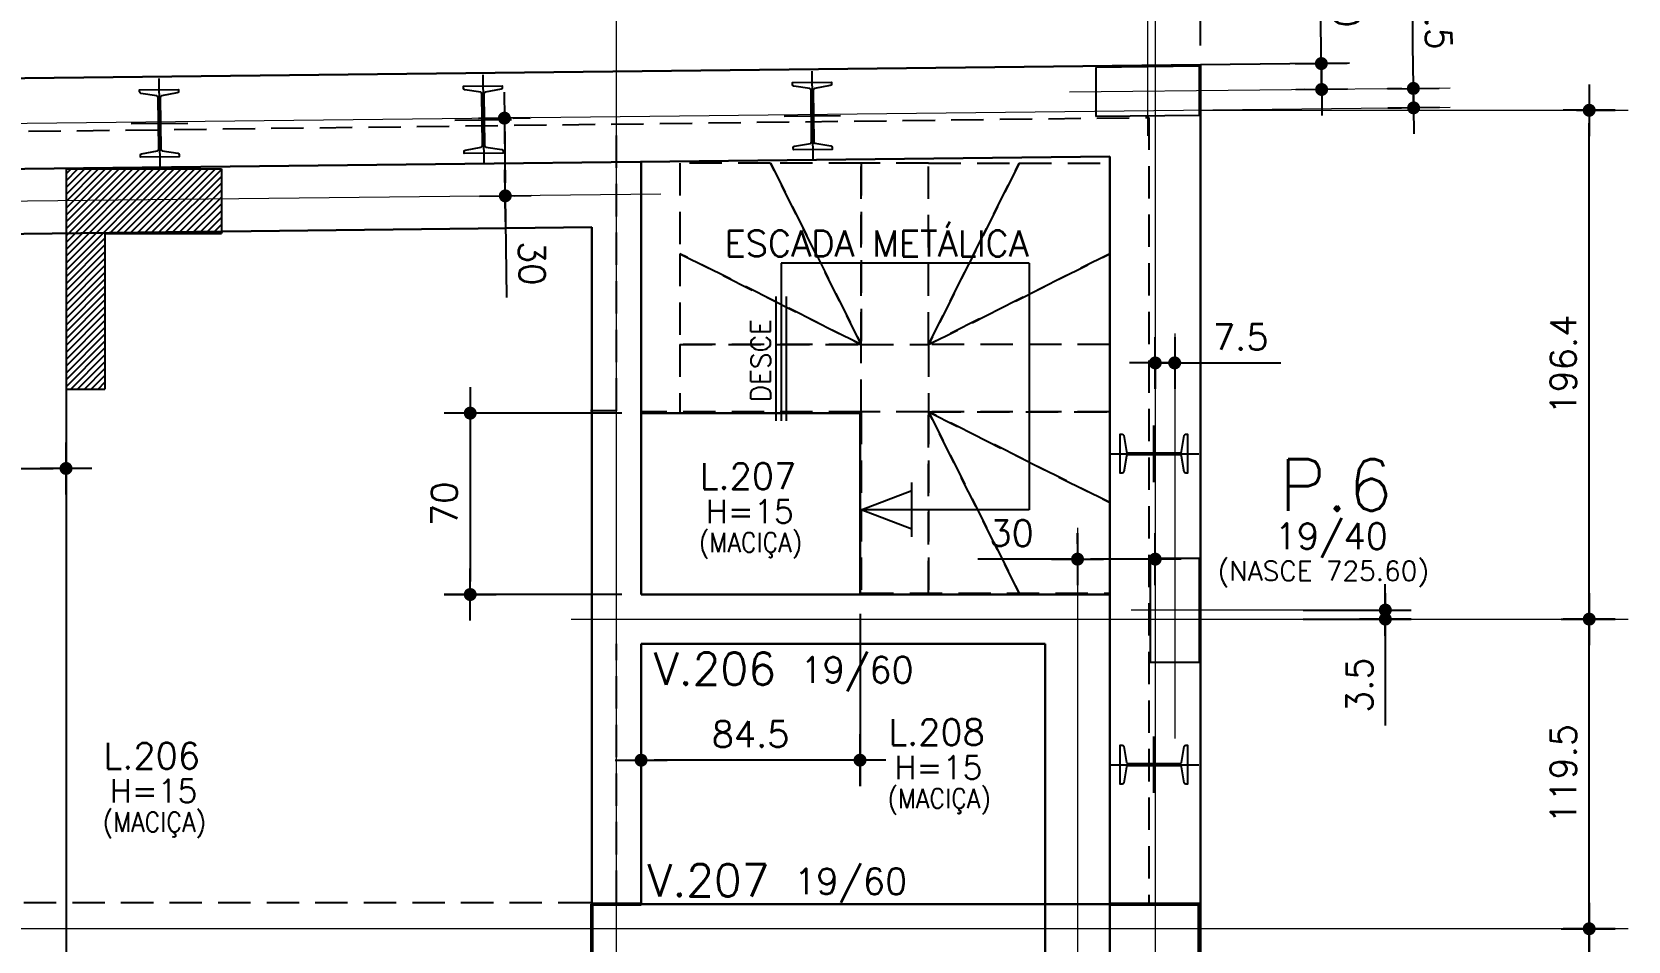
# Model space of a CAD drawing. Header units: inches. Extents: x 0 to 5940, y 0 to 4205.
# Drawn here: x 2926 to 3542, y 3435 to 3786 of the extents above; entities that cross this region are included whole.
import ezdxf

# ---------------------------------------------------------------- set-up
doc = ezdxf.new("R2010")
doc.units = ezdxf.units.IN
doc.header["$LTSCALE"] = 50
doc.header["$MEASUREMENT"] = 0
doc.linetypes.add('HIDDEN', pattern=[0.375, 0.25, -0.125])
for name, color, linetype in [('ALVENARIA', 10, 'HIDDEN'), ('CORTE-FORMA', 1, 'Continuous'), ('COTA', 6, 'Continuous'), ('ESCADA METALICA', 80, 'HIDDEN'), ('FO-TEXTO-LAJES', 152, 'Continuous'), ('FO-TEXTO-VIGAS', 3, 'Continuous'), ('P-N', 5, 'Continuous'), ('PAREDE', 191, 'Continuous'), ('PERFIL-CORTINA', 253, 'Continuous'), ('PILAR METALICO', 210, 'Continuous'), ('TEXTO', 3, 'Continuous')]:
    doc.layers.add(name, color=color, linetype=linetype)
for name, color, linetype, lineweight in [('FO-Eixos', 150, 'Continuous', 5), ('FO-Textos dos pilares', 3, 'Continuous', 20), ('FO-Vigas', 2, 'Continuous', 30)]:
    doc.layers.add(name, color=color, linetype=linetype, lineweight=lineweight)
doc.styles.add('ROMANS', font='romans.shx')
doc.dimstyles.new('COTA_50', dxfattribs={"dimscale": 5, "dimtxt": 2, "dimasz": 1, "dimexe": 2, "dimexo": 1.5, "dimgap": 1, "dimtad": 1, "dimzin": 12, "dimdsep": 46, "dimtxsty": 'ROMANS', "dimblk1": 'COTA', "dimblk2": 'COTA', "dimsah": 1, "dimcen": -4, "dimdle": 1.5, "dimclrd": 6, "dimclre": 6, "dimclrt": 3, "dimadec": 0, "dimazin": 0, "dimtfac": 1, "dimtofl": 0, "dimtmove": 0, "dimatfit": 3, "dimldrblk": 'COTA', "dimfxl": 1, "dimtolj": 1, "dimtzin": 12, "dimarcsym": 0})

# ---------------------------------------------------------------- blocks, each defined once
blk = doc.blocks.new('COTA')
at = {"layer": 'COTA'}
for p, q in [((0, -2), (0, 2)), ((2, 0), (-2, 0))]:
    blk.add_line(p, q, dxfattribs=at)
at = {"layer": 'COTA', "const_width": 0.5}
blk.add_lwpolyline([(-0.25, 0, 1), (0.25, 0, 1)], format="xyb", close=True, dxfattribs=at)
blk = doc.blocks.new('*D37')
at = {"layer": 'COTA', "color": 6, "lineweight": -2, "transparency": 16777216}
for p, q in [((2813.31, 3724.1), (2813.31, 3607.36)), ((2818.31, 3617.36), (2934.31, 3617.36)), ((2939.31, 3615.73), (2939.31, 3607.36))]:
    blk.add_line(p, q, dxfattribs=at)
at = {"layer": 'Defpoints', "color": 0, "transparency": 16777216}
for p in [(2813.31, 3731.6), (2939.31, 3623.23), (2939.31, 3617.36)]:
    blk.add_point(p, dxfattribs=at)
at = {"layer": 'COTA', "color": 6, "lineweight": -2, "transparency": 16777216, "xscale": 5, "yscale": 5, "zscale": 5, "rotation": 180}
blk.add_blockref('COTA', (2813.31, 3617.36), dxfattribs=at)
at = {"layer": 'COTA', "color": 6, "lineweight": -2, "transparency": 16777216, "xscale": 5, "yscale": 5, "zscale": 5}
blk.add_blockref('COTA', (2939.31, 3617.36), dxfattribs=at)
at = {"layer": 'COTA', "color": 3, "transparency": 16777216, "insert": (2876.31, 3627.36), "char_height": 10, "attachment_point": 5, "style": 'ROMANS'}
blk.add_mtext('\\A1;126', dxfattribs=at)
blk = doc.blocks.new('*D40')
at = {"layer": 'COTA', "color": 6, "lineweight": -2, "transparency": 16777216}
for p, q in [((3111.97, 3752.61), (3118.53, 3752.68)), ((3108.59, 3747.57), (3108.81, 3727.57)), ((3108.87, 3722.57), (3109.31, 3683.33)), ((3112.31, 3722.61), (3118.87, 3722.68))]:
    blk.add_line(p, q, dxfattribs=at)
at = {"layer": 'Defpoints', "color": 0, "transparency": 16777216}
for p in [(3104.47, 3752.52), (3104.81, 3722.52), (3108.87, 3722.57)]:
    blk.add_point(p, dxfattribs=at)
at = {"layer": 'COTA', "color": 6, "lineweight": -2, "transparency": 16777216, "xscale": 5, "yscale": 5, "zscale": 5}
for p, rotation in [((3108.53, 3752.57), 90.64771208236874), ((3108.87, 3722.57), 270.6477120823687)]:
    blk.add_blockref('COTA', p, dxfattribs=dict(at, rotation=rotation))
at = {"layer": 'COTA', "color": 3, "transparency": 16777216, "insert": (3119.16, 3696.54), "char_height": 10, "attachment_point": 5, "rotation": 270.64771, "style": 'ROMANS'}
blk.add_mtext('\\A1;30', dxfattribs=at)
blk = doc.blocks.new('*D41')
at = {"layer": 'COTA', "color": 6, "lineweight": -2, "transparency": 16777216}
for p, q in [((3329.77, 3588.3), (3329.77, 3592.36)), ((3359.77, 3588.3), (3359.77, 3592.36)), ((3329.77, 3582.36), (3291.24, 3582.36)), ((3354.77, 3582.36), (3334.77, 3582.36))]:
    blk.add_line(p, q, dxfattribs=at)
at = {"layer": 'Defpoints', "color": 0, "transparency": 16777216}
for p in [(3329.77, 3582.36), (3329.77, 3580.8), (3359.77, 3580.8)]:
    blk.add_point(p, dxfattribs=at)
at = {"layer": 'COTA', "color": 6, "lineweight": -2, "transparency": 16777216, "xscale": 5, "yscale": 5, "zscale": 5, "rotation": 180}
blk.add_blockref('COTA', (3329.77, 3582.36), dxfattribs=at)
at = {"layer": 'COTA', "color": 6, "lineweight": -2, "transparency": 16777216, "xscale": 5, "yscale": 5, "zscale": 5}
blk.add_blockref('COTA', (3359.77, 3582.36), dxfattribs=at)
at = {"layer": 'COTA', "color": 3, "transparency": 16777216, "insert": (3304.33, 3592.36), "char_height": 10, "attachment_point": 5, "style": 'ROMANS'}
blk.add_mtext('\\A1;30', dxfattribs=at)
blk = doc.blocks.new('*D46')
at = {"layer": 'COTA', "color": 6, "lineweight": -2, "transparency": 16777216}
for p, q in [((3359.77, 3660.13), (3359.77, 3648.1)), ((3367.27, 3660.13), (3367.27, 3648.1)), ((3354.77, 3658.1), (3349.77, 3658.1)), ((3372.27, 3658.1), (3408.22, 3658.1))]:
    blk.add_line(p, q, dxfattribs=at)
at = {"layer": 'Defpoints', "color": 0, "transparency": 16777216}
for p in [(3359.77, 3667.63), (3367.27, 3667.63), (3367.27, 3658.1)]:
    blk.add_point(p, dxfattribs=at)
at = {"layer": 'COTA', "color": 6, "lineweight": -2, "transparency": 16777216, "xscale": 5, "yscale": 5, "zscale": 5}
blk.add_blockref('COTA', (3359.77, 3658.1), dxfattribs=at)
at = {"layer": 'COTA', "color": 6, "lineweight": -2, "transparency": 16777216, "xscale": 5, "yscale": 5, "zscale": 5, "rotation": 180}
blk.add_blockref('COTA', (3367.27, 3658.1), dxfattribs=at)
at = {"layer": 'COTA', "color": 3, "transparency": 16777216, "insert": (3392.75, 3668.1), "char_height": 10, "attachment_point": 5, "style": 'ROMANS'}
blk.add_mtext('\\A1;7.5', dxfattribs=at)
blk = doc.blocks.new('*D244')
at = {"layer": 'COTA', "color": 6, "lineweight": -2, "transparency": 16777216}
for p, q in [((3518.35, 3439.71), (3537.29, 3439.71)), ((3527.29, 3241.71), (3527.29, 3434.71)), ((3518.35, 3236.71), (3537.29, 3236.71))]:
    blk.add_line(p, q, dxfattribs=at)
at = {"layer": 'Defpoints', "color": 0, "transparency": 16777216}
for p in [(3510.85, 3439.71), (3527.29, 3439.71), (3510.85, 3236.71)]:
    blk.add_point(p, dxfattribs=at)
at = {"layer": 'COTA', "color": 6, "lineweight": -2, "transparency": 16777216, "xscale": 5, "yscale": 5, "zscale": 5}
for p, rotation in [((3527.29, 3439.71), 90), ((3527.29, 3236.71), 270)]:
    blk.add_blockref('COTA', p, dxfattribs=dict(at, rotation=rotation))
at = {"layer": 'COTA', "color": 3, "transparency": 16777216, "insert": (3517.29, 3338.21), "char_height": 10, "attachment_point": 5, "rotation": 90, "style": 'ROMANS'}
blk.add_mtext('\\A1;203', dxfattribs=at)
blk = doc.blocks.new('*D245')
at = {"layer": 'COTA', "color": 6, "lineweight": -2, "transparency": 16777216}
for p, q in [((3516.42, 3559.21), (3537.29, 3559.21)), ((3527.29, 3444.71), (3527.29, 3554.21)), ((3516.42, 3439.71), (3537.29, 3439.71))]:
    blk.add_line(p, q, dxfattribs=at)
at = {"layer": 'Defpoints', "color": 0, "transparency": 16777216}
for p in [(3508.92, 3559.21), (3527.29, 3559.21), (3508.92, 3439.71)]:
    blk.add_point(p, dxfattribs=at)
at = {"layer": 'COTA', "color": 6, "lineweight": -2, "transparency": 16777216, "xscale": 5, "yscale": 5, "zscale": 5}
for p, rotation in [((3527.29, 3559.21), 90), ((3527.29, 3439.71), 270)]:
    blk.add_blockref('COTA', p, dxfattribs=dict(at, rotation=rotation))
at = {"layer": 'COTA', "color": 3, "transparency": 16777216, "insert": (3517.29, 3499.46), "char_height": 10, "attachment_point": 5, "rotation": 90, "style": 'ROMANS'}
blk.add_mtext('\\A1;119.5', dxfattribs=at)
blk = doc.blocks.new('*D246')
at = {"layer": 'COTA', "color": 6, "lineweight": -2, "transparency": 16777216}
for p, q in [((3448.58, 3567.71), (3448.58, 3572.71)), ((3416.93, 3562.71), (3458.58, 3562.71)), ((3416.93, 3559.21), (3458.58, 3559.21)), ((3448.58, 3554.21), (3448.58, 3518.21))]:
    blk.add_line(p, q, dxfattribs=at)
at = {"layer": 'Defpoints', "color": 0, "transparency": 16777216}
for p in [(3409.43, 3562.71), (3409.43, 3559.21), (3448.58, 3559.21)]:
    blk.add_point(p, dxfattribs=at)
at = {"layer": 'COTA', "color": 6, "lineweight": -2, "transparency": 16777216, "xscale": 5, "yscale": 5, "zscale": 5}
for p, rotation in [((3448.58, 3562.71), 270), ((3448.58, 3559.21), 90)]:
    blk.add_blockref('COTA', p, dxfattribs=dict(at, rotation=rotation))
at = {"layer": 'COTA', "color": 3, "transparency": 16777216, "insert": (3438.58, 3533.71), "char_height": 10, "attachment_point": 5, "rotation": 90, "style": 'ROMANS'}
blk.add_mtext('\\A1;3.5', dxfattribs=at)
blk = doc.blocks.new('*D247')
at = {"layer": 'COTA', "color": 6, "lineweight": -2, "transparency": 16777216}
for p, q in [((3522.34, 3755.61), (3537.29, 3755.61)), ((3527.29, 3564.21), (3527.29, 3750.61)), ((3522.34, 3559.21), (3537.29, 3559.21))]:
    blk.add_line(p, q, dxfattribs=at)
at = {"layer": 'Defpoints', "color": 0, "transparency": 16777216}
for p in [(3514.84, 3755.61), (3527.29, 3755.61), (3514.84, 3559.21)]:
    blk.add_point(p, dxfattribs=at)
at = {"layer": 'COTA', "color": 6, "lineweight": -2, "transparency": 16777216, "xscale": 5, "yscale": 5, "zscale": 5}
for p, rotation in [((3527.29, 3755.61), 90), ((3527.29, 3559.21), 270)]:
    blk.add_blockref('COTA', p, dxfattribs=dict(at, rotation=rotation))
at = {"layer": 'COTA', "color": 3, "transparency": 16777216, "insert": (3517.29, 3657.41), "char_height": 10, "attachment_point": 5, "rotation": 90, "style": 'ROMANS'}
blk.add_mtext('\\A1;196.4', dxfattribs=at)
blk = doc.blocks.new('*D248')
at = {"layer": 'COTA', "color": 6, "lineweight": -2, "transparency": 16777216}
for p, q in [((3459.35, 3769.03), (3458.95, 3804.98)), ((3454.79, 3763.98), (3449.41, 3763.92)), ((3454.87, 3756.48), (3449.5, 3756.42)), ((3459.55, 3751.54), (3459.61, 3746.54))]:
    blk.add_line(p, q, dxfattribs=at)
at = {"layer": 'Defpoints', "color": 0, "transparency": 16777216}
for p in [(3459.41, 3764.03), (3462.29, 3764.07), (3462.37, 3756.57)]:
    blk.add_point(p, dxfattribs=at)
at = {"layer": 'COTA', "color": 6, "lineweight": -2, "transparency": 16777216, "xscale": 5, "yscale": 5, "zscale": 5}
for p, rotation in [((3459.41, 3764.03), 270.6477120823796), ((3459.5, 3756.54), 90.6477120823796)]:
    blk.add_blockref('COTA', p, dxfattribs=dict(at, rotation=rotation))
at = {"layer": 'COTA', "color": 3, "transparency": 16777216, "insert": (3469.12, 3789.62), "char_height": 10, "attachment_point": 5, "rotation": 270.64771, "style": 'ROMANS'}
blk.add_mtext('\\A1;7.5', dxfattribs=at)
blk = doc.blocks.new('*D249')
at = {"layer": 'COTA', "color": 6, "lineweight": -2, "transparency": 16777216}
for p, q in [((3423.83, 3778.63), (3423.49, 3808.39)), ((3417.36, 3773.56), (3413.89, 3773.52)), ((3417.47, 3763.56), (3414, 3763.52)), ((3424.06, 3758.63), (3424.11, 3753.64))]:
    blk.add_line(p, q, dxfattribs=at)
at = {"layer": 'Defpoints', "color": 0, "transparency": 16777216}
for p in [(3423.89, 3773.63), (3424.86, 3773.64), (3424.97, 3763.65)]:
    blk.add_point(p, dxfattribs=at)
at = {"layer": 'COTA', "color": 6, "lineweight": -2, "transparency": 16777216, "xscale": 5, "yscale": 5, "zscale": 5}
for p, rotation in [((3423.89, 3773.63), 270.6477120823728), ((3424, 3763.63), 90.64771208237283)]:
    blk.add_blockref('COTA', p, dxfattribs=dict(at, rotation=rotation))
at = {"layer": 'COTA', "color": 3, "transparency": 16777216, "insert": (3433.63, 3796.13), "char_height": 10, "attachment_point": 5, "rotation": 270.64771, "style": 'ROMANS'}
blk.add_mtext('\\A1;10', dxfattribs=at)
blk = doc.blocks.new('*D251')
at = {"layer": 'COTA', "color": 6, "lineweight": -2, "transparency": 16777216}
for p, q in [((3359.77, 3814.98), (3359.77, 3824.76)), ((3377.27, 3780.61), (3377.27, 3824.76)), ((3354.77, 3814.76), (3349.77, 3814.76)), ((3382.27, 3814.76), (3426.32, 3814.76))]:
    blk.add_line(p, q, dxfattribs=at)
at = {"layer": 'Defpoints', "color": 0, "transparency": 16777216}
for p in [(3377.27, 3814.76), (3359.77, 3807.48), (3377.27, 3773.11)]:
    blk.add_point(p, dxfattribs=at)
at = {"layer": 'COTA', "color": 6, "lineweight": -2, "transparency": 16777216, "xscale": 5, "yscale": 5, "zscale": 5}
blk.add_blockref('COTA', (3359.77, 3814.76), dxfattribs=at)
at = {"layer": 'COTA', "color": 6, "lineweight": -2, "transparency": 16777216, "xscale": 5, "yscale": 5, "zscale": 5, "rotation": 180}
blk.add_blockref('COTA', (3377.27, 3814.76), dxfattribs=at)
at = {"layer": 'COTA', "color": 3, "transparency": 16777216, "insert": (3406.79, 3824.76), "char_height": 10, "attachment_point": 5, "style": 'ROMANS'}
blk.add_mtext('\\A1;17.5', dxfattribs=at)
blk = doc.blocks.new('*D314')
at = {"layer": 'COTA', "color": 6, "lineweight": -2, "transparency": 16777216}
for p, q in [((3153.8, 3638.71), (3085.34, 3638.71)), ((3095.34, 3633.71), (3095.34, 3573.71)), ((3153.8, 3568.71), (3085.34, 3568.71))]:
    blk.add_line(p, q, dxfattribs=at)
at = {"layer": 'Defpoints', "color": 0, "transparency": 16777216}
for p in [(3161.3, 3638.71), (3095.34, 3568.71), (3161.3, 3568.71)]:
    blk.add_point(p, dxfattribs=at)
at = {"layer": 'COTA', "color": 6, "lineweight": -2, "transparency": 16777216, "xscale": 5, "yscale": 5, "zscale": 5}
for p, rotation in [((3095.34, 3638.71), 90), ((3095.34, 3568.71), 270)]:
    blk.add_blockref('COTA', p, dxfattribs=dict(at, rotation=rotation))
at = {"layer": 'COTA', "color": 3, "transparency": 16777216, "insert": (3085.34, 3603.71), "char_height": 10, "attachment_point": 5, "rotation": 90, "style": 'ROMANS'}
blk.add_mtext('\\A1;70', dxfattribs=at)
blk = doc.blocks.new('*D315')
at = {"layer": 'COTA', "color": 6, "lineweight": -2, "transparency": 16777216}
for p, q in [((3245.8, 3561.21), (3245.8, 3494.77)), ((3161.3, 3504.42), (3161.3, 3494.77)), ((3240.8, 3504.77), (3166.3, 3504.77))]:
    blk.add_line(p, q, dxfattribs=at)
at = {"layer": 'Defpoints', "color": 0, "transparency": 16777216}
for p in [(3245.8, 3568.71), (3161.3, 3511.92), (3161.3, 3504.77)]:
    blk.add_point(p, dxfattribs=at)
at = {"layer": 'COTA', "color": 6, "lineweight": -2, "transparency": 16777216, "xscale": 5, "yscale": 5, "zscale": 5, "rotation": 180}
blk.add_blockref('COTA', (3161.3, 3504.77), dxfattribs=at)
at = {"layer": 'COTA', "color": 6, "lineweight": -2, "transparency": 16777216, "xscale": 5, "yscale": 5, "zscale": 5}
blk.add_blockref('COTA', (3245.8, 3504.77), dxfattribs=at)
at = {"layer": 'COTA', "color": 3, "transparency": 16777216, "insert": (3203.55, 3514.77), "char_height": 10, "attachment_point": 5, "style": 'ROMANS'}
blk.add_mtext('\\A1;84.5', dxfattribs=at)
blk = doc.blocks.new('A$7E7B159102C265')
at = {"layer": 'PERFIL-CORTINA'}
for p, q in [((2851.8, 3303.87), (2852.19, 3269.17)), ((2599.75, 3301.02), (2600.15, 3266.33)), ((2724.74, 3302.43), (2725.14, 3267.74)), ((2714.03, 3284.96), (2735.85, 3285.21)), ((2841.08, 3286.4), (2862.9, 3286.65)), ((2589.04, 3283.55), (2610.86, 3283.8)), ((2983.85, 3145.24), (2983.85, 3167.06)), ((2966.5, 3156.15), (3001.19, 3156.15)), ((2983.85, 3025.24), (2983.85, 3047.06)), ((2966.5, 3036.15), (3001.19, 3036.15))]:
    blk.add_line(p, q, dxfattribs=at)
for points in [[(2599.67, 3273.7), (2599.44, 3293.63, 0.348536), (2598.95, 3294.24), (2592.8, 3295.23, -0.348536), (2592.31, 3295.83), (2592.3, 3296.59), (2607.3, 3296.76), (2607.31, 3296, -0.348536), (2606.83, 3295.39), (2600.71, 3294.26, 0.348536), (2600.23, 3293.64), (2600.46, 3273.71, 0.348536), (2600.94, 3273.11), (2607.1, 3272.12, -0.348536), (2607.59, 3271.51), (2607.6, 3270.76), (2592.6, 3270.59), (2592.59, 3271.34, -0.348536), (2593.06, 3271.96), (2599.19, 3273.09, 0.34905), (2599.67, 3273.71)], [(2724.66, 3275.12), (2724.43, 3295.05, 0.348536), (2723.95, 3295.65), (2717.79, 3296.64, -0.348536), (2717.3, 3297.25), (2717.29, 3298), (2732.29, 3298.17), (2732.3, 3297.42, -0.348536), (2731.83, 3296.8), (2725.7, 3295.67, 0.348536), (2725.22, 3295.05), (2725.45, 3275.13, 0.348536), (2725.94, 3274.52), (2732.09, 3273.53, -0.348536), (2732.58, 3272.93), (2732.59, 3272.17), (2717.59, 3272), (2717.58, 3272.76, -0.348536), (2718.06, 3273.37), (2724.18, 3274.5, 0.34905), (2724.66, 3275.12)], [(2851.71, 3276.55), (2851.49, 3296.48, 0.348536), (2851, 3297.08), (2844.84, 3298.08, -0.348536), (2844.35, 3298.68), (2844.35, 3299.44), (2859.35, 3299.61), (2859.35, 3298.85, -0.348536), (2858.88, 3298.24), (2852.75, 3297.1, 0.348536), (2852.27, 3296.49), (2852.5, 3276.56, 0.348536), (2852.99, 3275.96), (2859.14, 3274.97, -0.348536), (2859.63, 3274.36), (2859.64, 3273.61), (2844.64, 3273.44), (2844.63, 3274.19, -0.348536), (2845.11, 3274.81), (2851.24, 3275.94, 0.34905), (2851.71, 3276.56)], [(2993.81, 3155.76), (2973.88, 3155.76, 0.348536), (2973.27, 3155.28), (2972.21, 3149.13, -0.348536), (2971.6, 3148.65), (2970.85, 3148.65), (2970.85, 3163.65), (2971.6, 3163.65, -0.348536), (2972.21, 3163.17), (2973.27, 3157.03, 0.348536), (2973.88, 3156.55), (2993.81, 3156.55, 0.348536), (2994.42, 3157.03), (2995.48, 3163.17, -0.348536), (2996.09, 3163.65), (2996.85, 3163.65), (2996.85, 3148.65), (2996.09, 3148.65, -0.348536), (2995.48, 3149.13), (2994.42, 3155.28, 0.34905), (2993.81, 3155.76)], [(2993.81, 3035.76), (2973.88, 3035.76, 0.348536), (2973.27, 3035.28), (2972.21, 3029.13, -0.348536), (2971.6, 3028.65), (2970.85, 3028.65), (2970.85, 3043.65), (2971.6, 3043.65, -0.348536), (2972.21, 3043.17), (2973.27, 3037.03, 0.348536), (2973.88, 3036.55), (2993.81, 3036.55, 0.348536), (2994.42, 3037.03), (2995.48, 3043.17, -0.348536), (2996.09, 3043.65), (2996.85, 3043.65), (2996.85, 3028.65), (2996.09, 3028.65, -0.348536), (2995.48, 3029.13), (2994.42, 3035.28, 0.34905), (2993.81, 3035.76)]]:
    blk.add_lwpolyline(points, format="xyb", dxfattribs=at)

msp = doc.modelspace()

# ---------------------------------------------------------------- hatches: boundary and pattern name
at = {"layer": 'CORTE-FORMA'}
h = msp.add_hatch(dxfattribs=at)
h.set_pattern_fill('ANSI31', color=70, scale=15)
h.set_pattern_definition([(45, (-2595.3239, 9145.0969), (-1.3258252, 1.3258252), [])])
h.paths.add_polyline_path([(2954.309, 3708.024), (2999.309, 3708.024), (2999.309, 3733.024), (2939.309, 3733.024), (2939.309, 3648.018), (2954.309, 3648.018)])

# ---------------------------------------------------------------- linework, layer by layer
at = {"layer": 'ALVENARIA', "color": 8, "linetype": 'Continuous'}
for p, q in [((3176.271, 3735.207), (3176.271, 3735.207)), ((3176.271, 3700.207), (3176.271, 3700.207)), ((3142.271, 3639.207), (3142.271, 3569.207)), ((3246.271, 3639.207), (3246.271, 3639.207))]:
    msp.add_line(p, q, dxfattribs=at)
at = {"layer": 'ALVENARIA'}
for q in [(3151.77, 3643.352), (3141.77, 3639.652)]:
    msp.add_line((3151.77, 3639.652), q, dxfattribs=at)
at = {"layer": 'ALVENARIA', "flags": 128}
for points in [[(2662.304, 3744.263), (3357.27, 3752.838)], [(3357.27, 3752.838), (3357.27, 3449.207)], [(3151.77, 3639.652), (3151.77, 3750.303)], [(3151.77, 3449.672), (3151.77, 3549.652)], [(3141.77, 3449.672), (2740.77, 3449.672)], [(3357.27, 3449.207), (3357.27, 3449.672)]]:
    msp.add_lwpolyline(points, dxfattribs=at)
at = {"layer": 'CORTE-FORMA'}
for p, q in [((2939.309, 3733.024), (2939.309, 3648.018)), ((2939.309, 3733.024), (2999.309, 3733.024)), ((2999.309, 3733.024), (2999.309, 3708.024)), ((2954.309, 3708.024), (2954.309, 3648.018)), ((2954.309, 3708.024), (2999.309, 3708.024))]:
    msp.add_line(p, q, dxfattribs=at)
at = {"layer": 'CORTE-FORMA', "color": 8}
msp.add_line((2939.309, 3648.018), (2939.309, 3297.207), dxfattribs=at)
at = {"layer": 'CORTE-FORMA', "color": 70}
msp.add_line((2939.309, 3648.018), (2954.309, 3648.018), dxfattribs=at)
at = {"layer": 'COTA'}
msp.add_line((3434.724, 3773.756), (3377.271, 3773.107), dxfattribs=at)
at = {"layer": 'ESCADA METALICA'}
for p, q in [((3176.271, 3735.207), (3176.271, 3700.207)), ((3211.271, 3735.207), (3176.271, 3735.207)), ((3246.271, 3665.207), (3211.271, 3735.207)), ((3246.271, 3735.207), (3211.271, 3735.207)), ((3211.271, 3735.207), (3246.271, 3665.207)), ((3246.271, 3665.207), (3246.271, 3735.207)), ((3272.271, 3735.207), (3246.271, 3735.207)), ((3246.271, 3735.207), (3246.271, 3665.207)), ((3272.271, 3665.207), (3272.271, 3735.207)), ((3272.271, 3665.207), (3307.271, 3735.207)), ((3272.271, 3665.207), (3272.271, 3735.207)), ((3272.271, 3735.207), (3307.271, 3735.207)), ((3307.271, 3735.207), (3272.271, 3665.207)), ((3307.271, 3735.207), (3342.271, 3735.207)), ((3176.271, 3700.207), (3246.271, 3665.207)), ((3176.271, 3700.207), (3176.271, 3665.207)), ((3246.271, 3665.207), (3176.271, 3700.207)), ((3342.271, 3700.207), (3272.271, 3665.207)), ((3272.271, 3665.207), (3342.271, 3700.207)), ((3246.271, 3665.207), (3176.271, 3665.207)), ((3176.271, 3665.207), (3176.271, 3639.207)), ((3176.271, 3665.207), (3246.271, 3665.207)), ((3246.271, 3639.207), (3246.271, 3665.207)), ((3246.271, 3665.207), (3246.271, 3665.207)), ((3246.271, 3665.207), (3272.271, 3665.207)), ((3246.271, 3665.207), (3246.271, 3665.207)), ((3342.271, 3665.207), (3272.271, 3665.207)), ((3272.271, 3665.207), (3272.271, 3665.207)), ((3342.271, 3665.207), (3272.271, 3665.207)), ((3272.271, 3665.207), (3272.271, 3639.207)), ((3246.271, 3639.207), (3161.304, 3639.207)), ((3272.271, 3639.207), (3246.271, 3639.207)), ((3246.271, 3639.207), (3246.271, 3569.207)), ((3272.271, 3639.207), (3342.271, 3639.207)), ((3272.271, 3569.207), (3272.271, 3639.207)), ((3342.271, 3604.207), (3272.271, 3639.207)), ((3272.271, 3639.207), (3307.271, 3569.207)), ((3342.271, 3639.207), (3272.271, 3639.207)), ((3272.271, 3639.207), (3342.271, 3604.207)), ((3272.271, 3639.207), (3272.271, 3569.207)), ((3307.271, 3569.207), (3272.271, 3639.207)), ((3272.271, 3639.207), (3272.271, 3639.207)), ((3246.271, 3569.207), (3342.271, 3569.207))]:
    msp.add_line(p, q, dxfattribs=at)
at = {"layer": 'FO-Eixos'}
for p, q in [((3151.804, 1775.952), (3151.804, 3902.756)), ((3359.771, 3902.756), (3359.771, 978.737)), ((3356.771, 3856.61), (3356.771, 3745.718)), ((3473.627, 3764.196), (3326.681, 3762.534)), ((3473.627, 3756.695), (285.704, 3720.655)), ((3377.271, 3755.606), (3542.289, 3755.606)), ((3168.959, 3723.249), (2074.428, 3710.875)), ((3367.271, 3669.51), (3367.271, 3513.107)), ((3329.771, 3594.404), (3329.771, 2898.715)), ((3458.194, 3562.707), (3350.445, 3562.707)), ((3134.339, 3559.207), (3542.289, 3559.207)), ((3542.289, 3439.707), (2623.814, 3439.707))]:
    msp.add_line(p, q, dxfattribs=at)
at = {"layer": 'FO-Vigas'}
for p, q in [((3377.271, 3773.107), (383.071, 3739.257)), ((3377.271, 3773.107), (3377.271, 1049.276)), ((3342.271, 3737.709), (1856.804, 3720.916)), ((3161.304, 3568.707), (3161.304, 3735.663)), ((3342.271, 3737.709), (3342.271, 3246.207)), ((3142.304, 3710.447), (2667.804, 3705.082)), ((3142.304, 3246.207), (3142.304, 3710.447)), ((3245.804, 3638.707), (3161.304, 3638.707)), ((3245.804, 3568.707), (3245.804, 3638.707)), ((3161.304, 3568.707), (3342.271, 3568.707)), ((3161.304, 3549.707), (3317.271, 3549.707)), ((3161.304, 3449.207), (3161.304, 3549.707)), ((3317.271, 3549.707), (3317.271, 3246.207))]:
    msp.add_line(p, q, dxfattribs=at)
at = {"layer": 'FO-Vigas', "flags": 128}
msp.add_lwpolyline([(3342.271, 3449.207), (3161.304, 3449.207)], dxfattribs=at)
at = {"layer": 'P-N'}
for p, q in [((3376.771, 3772.601), (3336.771, 3772.149)), ((3336.771, 3772.149), (3336.771, 3753.148)), ((3376.771, 3772.601), (3376.771, 3753.6)), ((3376.771, 3753.6), (3336.771, 3753.148)), ((3357.771, 3582.707), (3376.771, 3582.707)), ((3357.771, 3582.607), (3357.771, 3542.607)), ((3376.771, 3582.707), (3376.771, 3542.707)), ((3357.771, 3542.607), (3376.771, 3542.607))]:
    msp.add_line(p, q, dxfattribs=at)
at = {"layer": 'PAREDE', "color": 50, "linetype": 'Continuous', "lineweight": 50}
msp.add_line((3142.304, 3449.207), (3142.304, 3430.207), dxfattribs=at)
at = {"layer": 'PAREDE', "color": 50, "linetype": 'Continuous', "lineweight": 50, "flags": 128}
for points in [[(3161.304, 3449.207), (3142.304, 3449.207)], [(3376.771, 3246.207), (3376.771, 3449.207), (3342.271, 3449.207)]]:
    msp.add_lwpolyline(points, dxfattribs=at)
at = {"layer": 'TEXTO', "color": 8}
for p, q in [((3215.314, 3696.55), (3215.314, 3635.706)), ((3311.103, 3696.55), (3215.314, 3696.55)), ((3311.103, 3696.55), (3311.103, 3601.415)), ((3213.314, 3683.733), (3213.314, 3635.706)), ((3217.314, 3683.733), (3217.314, 3635.706)), ((3265.784, 3590.915), (3265.784, 3611.915)), ((3246.271, 3601.415), (3265.784, 3608.915)), ((3311.103, 3601.415), (3246.271, 3601.415)), ((3265.784, 3593.915), (3246.271, 3601.415))]:
    msp.add_line(p, q, dxfattribs=at)

# ---------------------------------------------------------------- block references
at = {"layer": 'PILAR METALICO'}
msp.add_blockref('A$7E7B159102C265', (375.425, 466.889), dxfattribs=at)

# ---------------------------------------------------------------- texts
at = {"layer": 'FO-TEXTO-LAJES', "style": 'ROMANS'}
for s, p in [('L.207', (3183.891, 3609.364)), ('L.208', (3256.703, 3510.557)), ('L.206', (2953.743, 3501.464))]:
    msp.add_text(s, height=10, dxfattribs=at).set_placement(p)
at = {"layer": 'FO-TEXTO-LAJES', "color": 3, "style": 'ROMANS'}
for p in [(3186.318, 3596.283), (3259.13, 3497.476), (2956.17, 3488.383)]:
    msp.add_text('H=15', height=9, dxfattribs=at).set_placement(p)
at = {"layer": 'FO-TEXTO-LAJES', "color": 4, "style": 'ROMANS', "width": 0.9}
for p in [(3183.573, 3585.065), (3256.385, 3486.258), (2953.425, 3477.165)]:
    msp.add_text('(MACIÇA)', height=7.5, dxfattribs=at).set_placement(p)
at = {"layer": 'FO-TEXTO-VIGAS', "color": 1, "style": 'ROMANS'}
for s, p in [('V.206', (3166.198, 3533.826)), ('V.207', (3163.732, 3452.2))]:
    msp.add_text(s, height=12.5, dxfattribs=at).set_placement(p)
at = {"layer": 'FO-TEXTO-VIGAS', "style": 'ROMANS'}
for p in [(3222.806, 3534.646), (3220.34, 3453.02)]:
    msp.add_text('19/60', height=10, dxfattribs=at).set_placement(p)
at = {"layer": 'FO-Textos dos pilares', "color": 1, "style": 'ROMANS'}
msp.add_text('P.6', height=20, dxfattribs=at).set_placement((3407.653, 3600.954))
at = {"layer": 'FO-Textos dos pilares', "color": 3, "style": 'ROMANS'}
msp.add_text('19/40', height=10, dxfattribs=at).set_placement((3405.892, 3586.262))
at = {"layer": 'FO-Textos dos pilares', "color": 4, "style": 'ROMANS'}
msp.add_text('(NASCE 725.60)', height=7.5, dxfattribs=at).set_placement((3383.833, 3574.074))
at = {"layer": 'TEXTO', "color": 3, "style": 'ROMANS'}
msp.add_text('ESCADA METÁLICA', height=10, dxfattribs=at).set_placement((3193.507, 3699.218))
at = {"layer": 'TEXTO', "color": 4, "style": 'ROMANS'}
msp.add_text('DESCE', height=7.5, rotation=90, dxfattribs=at).set_placement((3211.189, 3642.892))

# ---------------------------------------------------------------- dimensions: what is measured, and where the dimension line sits
at = {"layer": 'COTA'}
for base, p1, p2, picture, middle in [((3377.271, 3814.758), (3359.771, 3807.479), (3377.271, 3773.107), '*D251', (3406.794, 3824.758)), ((2939.309, 3617.359), (2813.309, 3731.601), (2939.309, 3623.225), '*D37', (2876.309, 3627.359)), ((3367.271, 3658.103), (3359.771, 3667.631), (3367.271, 3667.631), '*D46', (3392.747, 3668.103)), ((3161.304, 3504.771), (3245.804, 3568.707), (3161.304, 3511.924), '*D315', (3203.554, 3514.771))]:
    dim = msp.add_linear_dim(base=base, p1=p1, p2=p2, dimstyle='COTA_50', dxfattribs=at)
    dim.commit()
    dim.dimension.update_dxf_attribs({"geometry": picture, "text_midpoint": middle})
for p1, p2, distance, picture, middle in [((3424.971, 3763.646), (3424.857, 3773.645), 0.97, '*D249', (3433.634, 3796.127)), ((3462.373, 3756.568), (3462.288, 3764.067), 2.877, '*D248', (3469.122, 3789.623))]:
    dim = msp.add_aligned_dim(p1=p1, p2=p2, distance=distance, dimstyle='COTA_50', dxfattribs=at)
    dim.commit()
    dim.dimension.update_dxf_attribs({"geometry": picture, "text_midpoint": middle})
for base, p1, p2, picture, middle in [((3527.289, 3755.606), (3514.839, 3559.207), (3514.839, 3755.606), '*D247', (3517.289, 3657.406)), ((3095.343, 3568.707), (3161.304, 3638.707), (3161.304, 3568.707), '*D314', (3085.343, 3603.707)), ((3527.289, 3559.207), (3508.922, 3439.707), (3508.922, 3559.207), '*D245', (3517.289, 3499.457)), ((3527.289, 3439.707), (3510.852, 3236.707), (3510.852, 3439.707), '*D244', (3517.289, 3338.207))]:
    dim = msp.add_linear_dim(base=base, p1=p1, p2=p2, angle=90, dimstyle='COTA_50', dxfattribs=at)
    dim.commit()
    dim.dimension.update_dxf_attribs({"geometry": picture, "text_midpoint": middle})
for base, p1, p2, angle, picture, middle, dimtype in [((3108.869, 3722.57), (3104.469, 3752.522), (3104.808, 3722.524), 270.647712, '*D40', (3109.164, 3696.425), 161), ((3448.58, 3559.207), (3409.432, 3562.707), (3409.432, 3559.207), 90, '*D246', (3448.58, 3533.707), 160)]:
    dim = msp.add_linear_dim(base=base, p1=p1, p2=p2, angle=angle, dimstyle='COTA_50', dxfattribs=at)
    dim.commit()
    dim.dimension.update_dxf_attribs({"geometry": picture, "text_midpoint": middle, "dimtype": dimtype})
dim = msp.add_linear_dim(base=(3329.771, 3582.359), p1=(3359.771, 3580.797), p2=(3329.771, 3580.797), dimstyle='COTA_50', dxfattribs=at)
dim.commit()
dim.dimension.update_dxf_attribs({"geometry": '*D41', "text_midpoint": (3304.333, 3582.359), "dimtype": 160})

doc.saveas('drawing.dxf')
